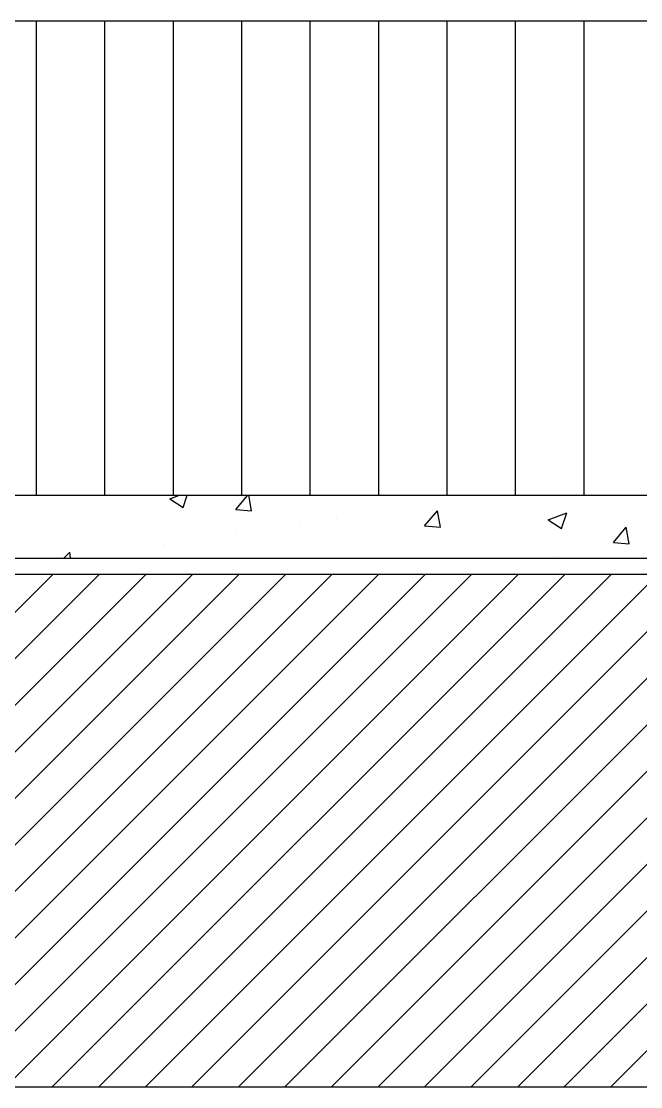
# Model space of a CAD drawing. Extents: x -43 to 70, y -5 to 23.
# Drawn here: x 27.44 to 28.616, y 10.528 to 12.552 of the extents above; entities that cross this region are included whole.
import ezdxf

# ---------------------------------------------------------------- set-up
doc = ezdxf.new("R2010")
doc.units = 0
doc.header["$LTSCALE"] = 20
doc.layers.get('0').update_dxf_attribs({"color": 5, "linetype": 'CONTINUOUS'})
for name, color, linetype in [('BASE', 1, 'CONTINUOUS'), ('CONTRAPIS', 1, 'CONTINUOUS'), ('COTAS', 244, 'CONTINUOUS'), ('PAREDE', 7, 'CONTINUOUS'), ('TEXTO', 1, 'CONTINUOUS')]:
    doc.layers.add(name, color=color, linetype=linetype)

# ---------------------------------------------------------------- blocks, each defined once
blk = doc.blocks.new('*X72')
at = {"color": 0, "linetype": 'CONTINUOUS'}
for p, q in [((26.5264, 10.5281), (27.5002, 11.5019)), ((26.6148, 10.5281), (27.5886, 11.5019)), ((26.7032, 10.5281), (27.677, 11.5019)), ((26.7916, 10.5281), (27.7654, 11.5019)), ((26.88, 10.5281), (27.8537, 11.5019)), ((26.9684, 10.5281), (27.9421, 11.5019)), ((27.0567, 10.5281), (28.0305, 11.5019)), ((27.1451, 10.5281), (28.1189, 11.5019)), ((27.2335, 10.5281), (28.2073, 11.5019)), ((27.3219, 10.5281), (28.2957, 11.5019)), ((27.4103, 10.5281), (28.3841, 11.5019)), ((27.4987, 10.5281), (28.4725, 11.5019)), ((27.5871, 10.5281), (28.5609, 11.5019)), ((27.6755, 10.5281), (28.6492, 11.5019)), ((27.7639, 10.5281), (28.7376, 11.5019)), ((27.8522, 10.5281), (28.826, 11.5019)), ((27.9406, 10.5281), (28.9144, 11.5019)), ((28.029, 10.5281), (29.0028, 11.5019)), ((28.1174, 10.5281), (29.0912, 11.5019)), ((28.2058, 10.5281), (29.1796, 11.5019)), ((28.2942, 10.5281), (29.268, 11.5019)), ((28.3826, 10.5281), (29.3563, 11.5019)), ((28.471, 10.5281), (29.4447, 11.5019)), ((28.5594, 10.5281), (29.5331, 11.5019))]:
    blk.add_line(p, q, dxfattribs=at)
blk = doc.blocks.new('*X165')
at = {"color": 0, "linetype": 'CONTINUOUS'}
for p, q in [((27.7222, 11.645), (27.7402, 11.6519)), ((27.7222, 11.645), (27.7471, 11.6282)), ((27.7471, 11.6282), (27.755, 11.6519)), ((27.8473, 11.6247), (27.8701, 11.6519)), ((27.8772, 11.622), (27.8717, 11.6519)), ((28.3536, 11.6479), (28.3536, 11.6479)), ((27.8473, 11.6247), (27.8772, 11.6221)), ((28.2059, 11.5933), (28.23, 11.622)), ((28.2211, 11.6243), (28.2211, 11.6243)), ((28.2358, 11.5907), (28.23, 11.622)), ((28.4408, 11.6049), (28.4758, 11.6184)), ((28.4656, 11.5881), (28.4758, 11.6184)), ((27.6759, 11.6098), (27.6759, 11.6098)), ((28.0378, 11.6064), (28.0378, 11.6064)), ((28.4408, 11.6049), (28.4656, 11.5882)), ((27.8484, 11.5814), (27.8484, 11.5814)), ((27.9685, 11.5923), (27.9685, 11.5923)), ((28.2059, 11.5933), (28.2358, 11.5907)), ((28.5645, 11.5619), (28.5886, 11.5907)), ((28.5944, 11.5593), (28.5887, 11.5906)), ((27.7118, 11.5571), (27.7118, 11.5571)), ((27.7232, 11.5649), (27.7232, 11.5649)), ((28.5645, 11.5619), (28.5944, 11.5593)), ((27.5206, 11.5319), (27.532, 11.5437)), ((27.5333, 11.5319), (27.532, 11.5437)), ((28.45, 11.5349), (28.45, 11.5349))]:
    blk.add_line(p, q, dxfattribs=at)
blk = doc.blocks.new('*X167')
at = {"color": 0, "linetype": 'CONTINUOUS'}
for p, q in [((27.7222, 11.645), (27.7402, 11.6519)), ((27.7222, 11.645), (27.7471, 11.6282)), ((27.7471, 11.6282), (27.755, 11.6519)), ((27.8473, 11.6247), (27.8701, 11.6519)), ((27.8772, 11.622), (27.8717, 11.6519)), ((28.3536, 11.6479), (28.3536, 11.6479)), ((27.8473, 11.6247), (27.8772, 11.6221)), ((28.2059, 11.5933), (28.23, 11.622)), ((28.2211, 11.6243), (28.2211, 11.6243)), ((28.2358, 11.5907), (28.23, 11.622)), ((28.4408, 11.6049), (28.4758, 11.6184)), ((28.4656, 11.5881), (28.4758, 11.6184)), ((27.6759, 11.6098), (27.6759, 11.6098)), ((28.0378, 11.6064), (28.0378, 11.6064)), ((28.4408, 11.6049), (28.4656, 11.5882)), ((27.8484, 11.5814), (27.8484, 11.5814)), ((27.9685, 11.5923), (27.9685, 11.5923)), ((28.2059, 11.5933), (28.2358, 11.5907)), ((28.5645, 11.5619), (28.5886, 11.5907)), ((28.5944, 11.5593), (28.5887, 11.5906)), ((27.7118, 11.5571), (27.7118, 11.5571)), ((27.7232, 11.5649), (27.7232, 11.5649)), ((28.5645, 11.5619), (28.5944, 11.5593)), ((27.5206, 11.5319), (27.532, 11.5437)), ((27.5333, 11.5319), (27.532, 11.5437)), ((28.45, 11.5349), (28.45, 11.5349))]:
    blk.add_line(p, q, dxfattribs=at)
blk = doc.blocks.new('*X169')
at = {"color": 0, "linetype": 'CONTINUOUS'}
for p, q in [((27.7222, 11.645), (27.7402, 11.6519)), ((27.7222, 11.645), (27.7471, 11.6282)), ((27.7471, 11.6282), (27.755, 11.6519)), ((27.8473, 11.6247), (27.8701, 11.6519)), ((27.8772, 11.622), (27.8717, 11.6519)), ((28.3536, 11.6479), (28.3536, 11.6479)), ((27.8473, 11.6247), (27.8772, 11.6221)), ((28.2059, 11.5933), (28.23, 11.622)), ((28.2211, 11.6243), (28.2211, 11.6243)), ((28.2358, 11.5907), (28.23, 11.622)), ((28.4408, 11.6049), (28.4758, 11.6184)), ((28.4656, 11.5881), (28.4758, 11.6184)), ((27.6759, 11.6098), (27.6759, 11.6098)), ((28.0378, 11.6064), (28.0378, 11.6064)), ((28.4408, 11.6049), (28.4656, 11.5882)), ((27.8484, 11.5814), (27.8484, 11.5814)), ((27.9685, 11.5923), (27.9685, 11.5923)), ((28.2059, 11.5933), (28.2358, 11.5907)), ((28.5645, 11.5619), (28.5886, 11.5907)), ((28.5944, 11.5593), (28.5887, 11.5906)), ((27.7118, 11.5571), (27.7118, 11.5571)), ((27.7232, 11.5649), (27.7232, 11.5649)), ((28.5645, 11.5619), (28.5944, 11.5593)), ((27.5206, 11.5319), (27.532, 11.5437)), ((27.5333, 11.5319), (27.532, 11.5437)), ((28.45, 11.5349), (28.45, 11.5349))]:
    blk.add_line(p, q, dxfattribs=at)
blk = doc.blocks.new('*X171')
at = {"color": 0, "linetype": 'CONTINUOUS'}
for p, q in [((27.7222, 11.645), (27.7402, 11.6519)), ((27.7222, 11.645), (27.7471, 11.6282)), ((27.7471, 11.6282), (27.755, 11.6519)), ((27.8473, 11.6247), (27.8701, 11.6519)), ((27.8772, 11.622), (27.8717, 11.6519)), ((28.3536, 11.6479), (28.3536, 11.6479)), ((27.8473, 11.6247), (27.8772, 11.6221)), ((28.2059, 11.5933), (28.23, 11.622)), ((28.2211, 11.6243), (28.2211, 11.6243)), ((28.2358, 11.5907), (28.23, 11.622)), ((28.4408, 11.6049), (28.4758, 11.6184)), ((28.4656, 11.5881), (28.4758, 11.6184)), ((27.6759, 11.6098), (27.6759, 11.6098)), ((28.0378, 11.6064), (28.0378, 11.6064)), ((28.4408, 11.6049), (28.4656, 11.5882)), ((27.8484, 11.5814), (27.8484, 11.5814)), ((27.9685, 11.5923), (27.9685, 11.5923)), ((28.2059, 11.5933), (28.2358, 11.5907)), ((28.5645, 11.5619), (28.5886, 11.5907)), ((28.5944, 11.5593), (28.5887, 11.5906)), ((27.7118, 11.5571), (27.7118, 11.5571)), ((27.7232, 11.5649), (27.7232, 11.5649)), ((28.5645, 11.5619), (28.5944, 11.5593)), ((27.5206, 11.5319), (27.532, 11.5437)), ((27.5333, 11.5319), (27.532, 11.5437)), ((28.45, 11.5349), (28.45, 11.5349))]:
    blk.add_line(p, q, dxfattribs=at)
blk = doc.blocks.new('*X173')
at = {"color": 0, "linetype": 'CONTINUOUS'}
for p, q in [((27.7222, 11.645), (27.7402, 11.6519)), ((27.7222, 11.645), (27.7471, 11.6282)), ((27.7471, 11.6282), (27.755, 11.6519)), ((27.8473, 11.6247), (27.8701, 11.6519)), ((27.8772, 11.622), (27.8717, 11.6519)), ((28.3536, 11.6479), (28.3536, 11.6479)), ((27.8473, 11.6247), (27.8772, 11.6221)), ((28.2059, 11.5933), (28.23, 11.622)), ((28.2211, 11.6243), (28.2211, 11.6243)), ((28.2358, 11.5907), (28.23, 11.622)), ((28.4408, 11.6049), (28.4758, 11.6184)), ((28.4656, 11.5881), (28.4758, 11.6184)), ((27.6759, 11.6098), (27.6759, 11.6098)), ((28.0378, 11.6064), (28.0378, 11.6064)), ((28.4408, 11.6049), (28.4656, 11.5882)), ((27.8484, 11.5814), (27.8484, 11.5814)), ((27.9685, 11.5923), (27.9685, 11.5923)), ((28.2059, 11.5933), (28.2358, 11.5907)), ((28.5645, 11.5619), (28.5886, 11.5907)), ((28.5944, 11.5593), (28.5887, 11.5906)), ((27.7118, 11.5571), (27.7118, 11.5571)), ((27.7232, 11.5649), (27.7232, 11.5649)), ((28.5645, 11.5619), (28.5944, 11.5593)), ((27.5206, 11.5319), (27.532, 11.5437)), ((27.5333, 11.5319), (27.532, 11.5437)), ((28.45, 11.5349), (28.45, 11.5349))]:
    blk.add_line(p, q, dxfattribs=at)
blk = doc.blocks.new('*X175')
at = {"color": 0, "linetype": 'CONTINUOUS'}
for p, q in [((27.7222, 11.645), (27.7402, 11.6519)), ((27.7222, 11.645), (27.7471, 11.6282)), ((27.7471, 11.6282), (27.755, 11.6519)), ((27.8473, 11.6247), (27.8701, 11.6519)), ((27.8772, 11.622), (27.8717, 11.6519)), ((28.3536, 11.6479), (28.3536, 11.6479)), ((27.8473, 11.6247), (27.8772, 11.6221)), ((28.2059, 11.5933), (28.23, 11.622)), ((28.2211, 11.6243), (28.2211, 11.6243)), ((28.2358, 11.5907), (28.23, 11.622)), ((28.4408, 11.6049), (28.4758, 11.6184)), ((28.4656, 11.5881), (28.4758, 11.6184)), ((27.6759, 11.6098), (27.6759, 11.6098)), ((28.0378, 11.6064), (28.0378, 11.6064)), ((28.4408, 11.6049), (28.4656, 11.5882)), ((27.8484, 11.5814), (27.8484, 11.5814)), ((27.9685, 11.5923), (27.9685, 11.5923)), ((28.2059, 11.5933), (28.2358, 11.5907)), ((28.5645, 11.5619), (28.5886, 11.5907)), ((28.5944, 11.5593), (28.5887, 11.5906)), ((27.7118, 11.5571), (27.7118, 11.5571)), ((27.7232, 11.5649), (27.7232, 11.5649)), ((28.5645, 11.5619), (28.5944, 11.5593)), ((27.5206, 11.5319), (27.532, 11.5437)), ((27.5333, 11.5319), (27.532, 11.5437)), ((28.45, 11.5349), (28.45, 11.5349))]:
    blk.add_line(p, q, dxfattribs=at)
blk = doc.blocks.new('*X177')
at = {"color": 0, "linetype": 'CONTINUOUS'}
for p, q in [((27.7222, 11.645), (27.7402, 11.6519)), ((27.7222, 11.645), (27.7471, 11.6282)), ((27.7471, 11.6282), (27.755, 11.6519)), ((27.8473, 11.6247), (27.8701, 11.6519)), ((27.8772, 11.622), (27.8717, 11.6519)), ((28.3536, 11.6479), (28.3536, 11.6479)), ((27.8473, 11.6247), (27.8772, 11.6221)), ((28.2059, 11.5933), (28.23, 11.622)), ((28.2211, 11.6243), (28.2211, 11.6243)), ((28.2358, 11.5907), (28.23, 11.622)), ((28.4408, 11.6049), (28.4758, 11.6184)), ((28.4656, 11.5881), (28.4758, 11.6184)), ((27.6759, 11.6098), (27.6759, 11.6098)), ((28.0378, 11.6064), (28.0378, 11.6064)), ((28.4408, 11.6049), (28.4656, 11.5882)), ((27.8484, 11.5814), (27.8484, 11.5814)), ((27.9685, 11.5923), (27.9685, 11.5923)), ((28.2059, 11.5933), (28.2358, 11.5907)), ((28.5645, 11.5619), (28.5886, 11.5907)), ((28.5944, 11.5593), (28.5887, 11.5906)), ((27.7118, 11.5571), (27.7118, 11.5571)), ((27.7232, 11.5649), (27.7232, 11.5649)), ((28.5645, 11.5619), (28.5944, 11.5593)), ((27.5206, 11.5319), (27.532, 11.5437)), ((27.5333, 11.5319), (27.532, 11.5437)), ((28.45, 11.5349), (28.45, 11.5349))]:
    blk.add_line(p, q, dxfattribs=at)
blk = doc.blocks.new('*X179')
at = {"color": 0, "linetype": 'CONTINUOUS'}
for p, q in [((27.7222, 11.645), (27.7402, 11.6519)), ((27.7222, 11.645), (27.7471, 11.6282)), ((27.7471, 11.6282), (27.755, 11.6519)), ((27.8473, 11.6247), (27.8701, 11.6519)), ((27.8772, 11.622), (27.8717, 11.6519)), ((28.3536, 11.6479), (28.3536, 11.6479)), ((27.8473, 11.6247), (27.8772, 11.6221)), ((28.2059, 11.5933), (28.23, 11.622)), ((28.2211, 11.6243), (28.2211, 11.6243)), ((28.2358, 11.5907), (28.23, 11.622)), ((28.4408, 11.6049), (28.4758, 11.6184)), ((28.4656, 11.5881), (28.4758, 11.6184)), ((27.6759, 11.6098), (27.6759, 11.6098)), ((28.0378, 11.6064), (28.0378, 11.6064)), ((28.4408, 11.6049), (28.4656, 11.5882)), ((27.8484, 11.5814), (27.8484, 11.5814)), ((27.9685, 11.5923), (27.9685, 11.5923)), ((28.2059, 11.5933), (28.2358, 11.5907)), ((28.5645, 11.5619), (28.5886, 11.5907)), ((28.5944, 11.5593), (28.5887, 11.5906)), ((27.7118, 11.5571), (27.7118, 11.5571)), ((27.7232, 11.5649), (27.7232, 11.5649)), ((28.5645, 11.5619), (28.5944, 11.5593)), ((27.5206, 11.5319), (27.532, 11.5437)), ((27.5333, 11.5319), (27.532, 11.5437)), ((28.45, 11.5349), (28.45, 11.5349))]:
    blk.add_line(p, q, dxfattribs=at)
blk = doc.blocks.new('*X181')
at = {"color": 0, "linetype": 'CONTINUOUS'}
for p, q in [((27.7222, 11.645), (27.7402, 11.6519)), ((27.7222, 11.645), (27.7471, 11.6282)), ((27.7471, 11.6282), (27.755, 11.6519)), ((27.8473, 11.6247), (27.8701, 11.6519)), ((27.8772, 11.622), (27.8717, 11.6519)), ((28.3536, 11.6479), (28.3536, 11.6479)), ((27.8473, 11.6247), (27.8772, 11.6221)), ((28.2059, 11.5933), (28.23, 11.622)), ((28.2211, 11.6243), (28.2211, 11.6243)), ((28.2358, 11.5907), (28.23, 11.622)), ((28.4408, 11.6049), (28.4758, 11.6184)), ((28.4656, 11.5881), (28.4758, 11.6184)), ((27.6759, 11.6098), (27.6759, 11.6098)), ((28.0378, 11.6064), (28.0378, 11.6064)), ((28.4408, 11.6049), (28.4656, 11.5882)), ((27.8484, 11.5814), (27.8484, 11.5814)), ((27.9685, 11.5923), (27.9685, 11.5923)), ((28.2059, 11.5933), (28.2358, 11.5907)), ((28.5645, 11.5619), (28.5886, 11.5907)), ((28.5944, 11.5593), (28.5887, 11.5906)), ((27.7118, 11.5571), (27.7118, 11.5571)), ((27.7232, 11.5649), (27.7232, 11.5649)), ((28.5645, 11.5619), (28.5944, 11.5593)), ((27.5206, 11.5319), (27.532, 11.5437)), ((27.5333, 11.5319), (27.532, 11.5437)), ((28.45, 11.5349), (28.45, 11.5349))]:
    blk.add_line(p, q, dxfattribs=at)
blk = doc.blocks.new('*X183')
at = {"color": 0, "linetype": 'CONTINUOUS'}
for p, q in [((27.7222, 11.645), (27.7402, 11.6519)), ((27.7222, 11.645), (27.7471, 11.6282)), ((27.7471, 11.6282), (27.755, 11.6519)), ((27.8473, 11.6247), (27.8701, 11.6519)), ((27.8772, 11.622), (27.8717, 11.6519)), ((28.3536, 11.6479), (28.3536, 11.6479)), ((27.8473, 11.6247), (27.8772, 11.6221)), ((28.2059, 11.5933), (28.23, 11.622)), ((28.2211, 11.6243), (28.2211, 11.6243)), ((28.2358, 11.5907), (28.23, 11.622)), ((28.4408, 11.6049), (28.4758, 11.6184)), ((28.4656, 11.5881), (28.4758, 11.6184)), ((27.6759, 11.6098), (27.6759, 11.6098)), ((28.0378, 11.6064), (28.0378, 11.6064)), ((28.4408, 11.6049), (28.4656, 11.5882)), ((27.8484, 11.5814), (27.8484, 11.5814)), ((27.9685, 11.5923), (27.9685, 11.5923)), ((28.2059, 11.5933), (28.2358, 11.5907)), ((28.5645, 11.5619), (28.5886, 11.5907)), ((28.5944, 11.5593), (28.5887, 11.5906)), ((27.7118, 11.5571), (27.7118, 11.5571)), ((27.7232, 11.5649), (27.7232, 11.5649)), ((28.5645, 11.5619), (28.5944, 11.5593)), ((27.5206, 11.5319), (27.532, 11.5437)), ((27.5333, 11.5319), (27.532, 11.5437)), ((28.45, 11.5349), (28.45, 11.5349))]:
    blk.add_line(p, q, dxfattribs=at)
blk = doc.blocks.new('*X185')
at = {"color": 0, "linetype": 'CONTINUOUS'}
for p, q in [((27.7222, 11.645), (27.7402, 11.6519)), ((27.7222, 11.645), (27.7471, 11.6282)), ((27.7471, 11.6282), (27.755, 11.6519)), ((27.8473, 11.6247), (27.8701, 11.6519)), ((27.8772, 11.622), (27.8717, 11.6519)), ((28.3536, 11.6479), (28.3536, 11.6479)), ((27.8473, 11.6247), (27.8772, 11.6221)), ((28.2059, 11.5933), (28.23, 11.622)), ((28.2211, 11.6243), (28.2211, 11.6243)), ((28.2358, 11.5907), (28.23, 11.622)), ((28.4408, 11.6049), (28.4758, 11.6184)), ((28.4656, 11.5881), (28.4758, 11.6184)), ((27.6759, 11.6098), (27.6759, 11.6098)), ((28.0378, 11.6064), (28.0378, 11.6064)), ((28.4408, 11.6049), (28.4656, 11.5882)), ((27.8484, 11.5814), (27.8484, 11.5814)), ((27.9685, 11.5923), (27.9685, 11.5923)), ((28.2059, 11.5933), (28.2358, 11.5907)), ((28.5645, 11.5619), (28.5886, 11.5907)), ((28.5944, 11.5593), (28.5887, 11.5906)), ((27.7118, 11.5571), (27.7118, 11.5571)), ((27.7232, 11.5649), (27.7232, 11.5649)), ((28.5645, 11.5619), (28.5944, 11.5593)), ((27.5206, 11.5319), (27.532, 11.5437)), ((27.5333, 11.5319), (27.532, 11.5437)), ((28.45, 11.5349), (28.45, 11.5349))]:
    blk.add_line(p, q, dxfattribs=at)
blk = doc.blocks.new('*X187')
at = {"color": 0, "linetype": 'CONTINUOUS'}
for p, q in [((27.7222, 11.645), (27.7402, 11.6519)), ((27.7222, 11.645), (27.7471, 11.6282)), ((27.7471, 11.6282), (27.755, 11.6519)), ((27.8473, 11.6247), (27.8701, 11.6519)), ((27.8772, 11.622), (27.8717, 11.6519)), ((28.3536, 11.6479), (28.3536, 11.6479)), ((27.8473, 11.6247), (27.8772, 11.6221)), ((28.2059, 11.5933), (28.23, 11.622)), ((28.2211, 11.6243), (28.2211, 11.6243)), ((28.2358, 11.5907), (28.23, 11.622)), ((28.4408, 11.6049), (28.4758, 11.6184)), ((28.4656, 11.5881), (28.4758, 11.6184)), ((27.6759, 11.6098), (27.6759, 11.6098)), ((28.0378, 11.6064), (28.0378, 11.6064)), ((28.4408, 11.6049), (28.4656, 11.5882)), ((27.8484, 11.5814), (27.8484, 11.5814)), ((27.9685, 11.5923), (27.9685, 11.5923)), ((28.2059, 11.5933), (28.2358, 11.5907)), ((28.5645, 11.5619), (28.5886, 11.5907)), ((28.5944, 11.5593), (28.5887, 11.5906)), ((27.7118, 11.5571), (27.7118, 11.5571)), ((27.7232, 11.5649), (27.7232, 11.5649)), ((28.5645, 11.5619), (28.5944, 11.5593)), ((27.5206, 11.5319), (27.532, 11.5437)), ((27.5333, 11.5319), (27.532, 11.5437)), ((28.45, 11.5349), (28.45, 11.5349))]:
    blk.add_line(p, q, dxfattribs=at)
blk = doc.blocks.new('*X189')
at = {"color": 0, "linetype": 'CONTINUOUS'}
for p, q in [((27.7222, 11.645), (27.7402, 11.6519)), ((27.7222, 11.645), (27.7471, 11.6282)), ((27.7471, 11.6282), (27.755, 11.6519)), ((27.8473, 11.6247), (27.8701, 11.6519)), ((27.8772, 11.622), (27.8717, 11.6519)), ((28.3536, 11.6479), (28.3536, 11.6479)), ((27.8473, 11.6247), (27.8772, 11.6221)), ((28.2059, 11.5933), (28.23, 11.622)), ((28.2211, 11.6243), (28.2211, 11.6243)), ((28.2358, 11.5907), (28.23, 11.622)), ((28.4408, 11.6049), (28.4758, 11.6184)), ((28.4656, 11.5881), (28.4758, 11.6184)), ((27.6759, 11.6098), (27.6759, 11.6098)), ((28.0378, 11.6064), (28.0378, 11.6064)), ((28.4408, 11.6049), (28.4656, 11.5882)), ((27.8484, 11.5814), (27.8484, 11.5814)), ((27.9685, 11.5923), (27.9685, 11.5923)), ((28.2059, 11.5933), (28.2358, 11.5907)), ((28.5645, 11.5619), (28.5886, 11.5907)), ((28.5944, 11.5593), (28.5887, 11.5906)), ((27.7118, 11.5571), (27.7118, 11.5571)), ((27.7232, 11.5649), (27.7232, 11.5649)), ((28.5645, 11.5619), (28.5944, 11.5593)), ((27.5206, 11.5319), (27.532, 11.5437)), ((27.5333, 11.5319), (27.532, 11.5437)), ((28.45, 11.5349), (28.45, 11.5349))]:
    blk.add_line(p, q, dxfattribs=at)
blk = doc.blocks.new('*X191')
at = {"color": 0, "linetype": 'CONTINUOUS'}
for p, q in [((27.7222, 11.645), (27.7402, 11.6519)), ((27.7222, 11.645), (27.7471, 11.6282)), ((27.7471, 11.6282), (27.755, 11.6519)), ((27.8473, 11.6247), (27.8701, 11.6519)), ((27.8772, 11.622), (27.8717, 11.6519)), ((28.3536, 11.6479), (28.3536, 11.6479)), ((27.8473, 11.6247), (27.8772, 11.6221)), ((28.2059, 11.5933), (28.23, 11.622)), ((28.2211, 11.6243), (28.2211, 11.6243)), ((28.2358, 11.5907), (28.23, 11.622)), ((28.4408, 11.6049), (28.4758, 11.6184)), ((28.4656, 11.5881), (28.4758, 11.6184)), ((27.6759, 11.6098), (27.6759, 11.6098)), ((28.0378, 11.6064), (28.0378, 11.6064)), ((28.4408, 11.6049), (28.4656, 11.5882)), ((27.8484, 11.5814), (27.8484, 11.5814)), ((27.9685, 11.5923), (27.9685, 11.5923)), ((28.2059, 11.5933), (28.2358, 11.5907)), ((28.5645, 11.5619), (28.5886, 11.5907)), ((28.5944, 11.5593), (28.5887, 11.5906)), ((27.7118, 11.5571), (27.7118, 11.5571)), ((27.7232, 11.5649), (27.7232, 11.5649)), ((28.5645, 11.5619), (28.5944, 11.5593)), ((27.5206, 11.5319), (27.532, 11.5437)), ((27.5333, 11.5319), (27.532, 11.5437)), ((28.45, 11.5349), (28.45, 11.5349))]:
    blk.add_line(p, q, dxfattribs=at)
blk = doc.blocks.new('*X193')
at = {"color": 0, "linetype": 'CONTINUOUS'}
for p, q in [((27.7222, 11.645), (27.7402, 11.6519)), ((27.7222, 11.645), (27.7471, 11.6282)), ((27.7471, 11.6282), (27.755, 11.6519)), ((27.8473, 11.6247), (27.8701, 11.6519)), ((27.8772, 11.622), (27.8717, 11.6519)), ((28.3536, 11.6479), (28.3536, 11.6479)), ((27.8473, 11.6247), (27.8772, 11.6221)), ((28.2059, 11.5933), (28.23, 11.622)), ((28.2211, 11.6243), (28.2211, 11.6243)), ((28.2358, 11.5907), (28.23, 11.622)), ((28.4408, 11.6049), (28.4758, 11.6184)), ((28.4656, 11.5881), (28.4758, 11.6184)), ((27.6759, 11.6098), (27.6759, 11.6098)), ((28.0378, 11.6064), (28.0378, 11.6064)), ((28.4408, 11.6049), (28.4656, 11.5882)), ((27.8484, 11.5814), (27.8484, 11.5814)), ((27.9685, 11.5923), (27.9685, 11.5923)), ((28.2059, 11.5933), (28.2358, 11.5907)), ((28.5645, 11.5619), (28.5886, 11.5907)), ((28.5944, 11.5593), (28.5887, 11.5906)), ((27.7118, 11.5571), (27.7118, 11.5571)), ((27.7232, 11.5649), (27.7232, 11.5649)), ((28.5645, 11.5619), (28.5944, 11.5593)), ((27.5206, 11.5319), (27.532, 11.5437)), ((27.5333, 11.5319), (27.532, 11.5437)), ((28.45, 11.5349), (28.45, 11.5349))]:
    blk.add_line(p, q, dxfattribs=at)
blk = doc.blocks.new('*X195')
at = {"color": 0, "linetype": 'CONTINUOUS'}
for p, q in [((27.7222, 11.645), (27.7402, 11.6519)), ((27.7222, 11.645), (27.7471, 11.6282)), ((27.7471, 11.6282), (27.755, 11.6519)), ((27.8473, 11.6247), (27.8701, 11.6519)), ((27.8772, 11.622), (27.8717, 11.6519)), ((28.3536, 11.6479), (28.3536, 11.6479)), ((27.8473, 11.6247), (27.8772, 11.6221)), ((28.2059, 11.5933), (28.23, 11.622)), ((28.2211, 11.6243), (28.2211, 11.6243)), ((28.2358, 11.5907), (28.23, 11.622)), ((28.4408, 11.6049), (28.4758, 11.6184)), ((28.4656, 11.5881), (28.4758, 11.6184)), ((27.6759, 11.6098), (27.6759, 11.6098)), ((28.0378, 11.6064), (28.0378, 11.6064)), ((28.4408, 11.6049), (28.4656, 11.5882)), ((27.8484, 11.5814), (27.8484, 11.5814)), ((27.9685, 11.5923), (27.9685, 11.5923)), ((28.2059, 11.5933), (28.2358, 11.5907)), ((28.5645, 11.5619), (28.5886, 11.5907)), ((28.5944, 11.5593), (28.5887, 11.5906)), ((27.7118, 11.5571), (27.7118, 11.5571)), ((27.7232, 11.5649), (27.7232, 11.5649)), ((28.5645, 11.5619), (28.5944, 11.5593)), ((27.5206, 11.5319), (27.532, 11.5437)), ((27.5333, 11.5319), (27.532, 11.5437)), ((28.45, 11.5349), (28.45, 11.5349))]:
    blk.add_line(p, q, dxfattribs=at)
blk = doc.blocks.new('*X197')
at = {"color": 0, "linetype": 'CONTINUOUS'}
for p, q in [((27.7222, 11.645), (27.7402, 11.6519)), ((27.7222, 11.645), (27.7471, 11.6282)), ((27.7471, 11.6282), (27.755, 11.6519)), ((27.8473, 11.6247), (27.8701, 11.6519)), ((27.8772, 11.622), (27.8717, 11.6519)), ((28.3536, 11.6479), (28.3536, 11.6479)), ((27.8473, 11.6247), (27.8772, 11.6221)), ((28.2059, 11.5933), (28.23, 11.622)), ((28.2211, 11.6243), (28.2211, 11.6243)), ((28.2358, 11.5907), (28.23, 11.622)), ((28.4408, 11.6049), (28.4758, 11.6184)), ((28.4656, 11.5881), (28.4758, 11.6184)), ((27.6759, 11.6098), (27.6759, 11.6098)), ((28.0378, 11.6064), (28.0378, 11.6064)), ((28.4408, 11.6049), (28.4656, 11.5882)), ((27.8484, 11.5814), (27.8484, 11.5814)), ((27.9685, 11.5923), (27.9685, 11.5923)), ((28.2059, 11.5933), (28.2358, 11.5907)), ((28.5645, 11.5619), (28.5886, 11.5907)), ((28.5944, 11.5593), (28.5887, 11.5906)), ((27.7118, 11.5571), (27.7118, 11.5571)), ((27.7232, 11.5649), (27.7232, 11.5649)), ((28.5645, 11.5619), (28.5944, 11.5593)), ((27.5206, 11.5319), (27.532, 11.5437)), ((27.5333, 11.5319), (27.532, 11.5437)), ((28.45, 11.5349), (28.45, 11.5349))]:
    blk.add_line(p, q, dxfattribs=at)
blk = doc.blocks.new('*X199')
at = {"color": 0, "linetype": 'CONTINUOUS'}
for p, q in [((27.7222, 11.645), (27.7402, 11.6519)), ((27.7222, 11.645), (27.7471, 11.6282)), ((27.7471, 11.6282), (27.755, 11.6519)), ((27.8473, 11.6247), (27.8701, 11.6519)), ((27.8772, 11.622), (27.8717, 11.6519)), ((28.3536, 11.6479), (28.3536, 11.6479)), ((27.8473, 11.6247), (27.8772, 11.6221)), ((28.2059, 11.5933), (28.23, 11.622)), ((28.2211, 11.6243), (28.2211, 11.6243)), ((28.2358, 11.5907), (28.23, 11.622)), ((28.4408, 11.6049), (28.4758, 11.6184)), ((28.4656, 11.5881), (28.4758, 11.6184)), ((27.6759, 11.6098), (27.6759, 11.6098)), ((28.0378, 11.6064), (28.0378, 11.6064)), ((28.4408, 11.6049), (28.4656, 11.5882)), ((27.8484, 11.5814), (27.8484, 11.5814)), ((27.9685, 11.5923), (27.9685, 11.5923)), ((28.2059, 11.5933), (28.2358, 11.5907)), ((28.5645, 11.5619), (28.5886, 11.5907)), ((28.5944, 11.5593), (28.5887, 11.5906)), ((27.7118, 11.5571), (27.7118, 11.5571)), ((27.7232, 11.5649), (27.7232, 11.5649)), ((28.5645, 11.5619), (28.5944, 11.5593)), ((27.5206, 11.5319), (27.532, 11.5437)), ((27.5333, 11.5319), (27.532, 11.5437)), ((28.45, 11.5349), (28.45, 11.5349))]:
    blk.add_line(p, q, dxfattribs=at)
blk = doc.blocks.new('*X201')
at = {"color": 0, "linetype": 'CONTINUOUS'}
for p, q in [((27.7222, 11.645), (27.7402, 11.6519)), ((27.7222, 11.645), (27.7471, 11.6282)), ((27.7471, 11.6282), (27.755, 11.6519)), ((27.8473, 11.6247), (27.8701, 11.6519)), ((27.8772, 11.622), (27.8717, 11.6519)), ((28.3536, 11.6479), (28.3536, 11.6479)), ((27.8473, 11.6247), (27.8772, 11.6221)), ((28.2059, 11.5933), (28.23, 11.622)), ((28.2211, 11.6243), (28.2211, 11.6243)), ((28.2358, 11.5907), (28.23, 11.622)), ((28.4408, 11.6049), (28.4758, 11.6184)), ((28.4656, 11.5881), (28.4758, 11.6184)), ((27.6759, 11.6098), (27.6759, 11.6098)), ((28.0378, 11.6064), (28.0378, 11.6064)), ((28.4408, 11.6049), (28.4656, 11.5882)), ((27.8484, 11.5814), (27.8484, 11.5814)), ((27.9685, 11.5923), (27.9685, 11.5923)), ((28.2059, 11.5933), (28.2358, 11.5907)), ((28.5645, 11.5619), (28.5886, 11.5907)), ((28.5944, 11.5593), (28.5887, 11.5906)), ((27.7118, 11.5571), (27.7118, 11.5571)), ((27.7232, 11.5649), (27.7232, 11.5649)), ((28.5645, 11.5619), (28.5944, 11.5593)), ((27.5206, 11.5319), (27.532, 11.5437)), ((27.5333, 11.5319), (27.532, 11.5437)), ((28.45, 11.5349), (28.45, 11.5349))]:
    blk.add_line(p, q, dxfattribs=at)
blk = doc.blocks.new('*X203')
at = {"color": 0, "linetype": 'CONTINUOUS'}
for p, q in [((27.7222, 11.645), (27.7402, 11.6519)), ((27.7222, 11.645), (27.7471, 11.6282)), ((27.7471, 11.6282), (27.755, 11.6519)), ((27.8473, 11.6247), (27.8701, 11.6519)), ((27.8772, 11.622), (27.8717, 11.6519)), ((28.3536, 11.6479), (28.3536, 11.6479)), ((27.8473, 11.6247), (27.8772, 11.6221)), ((28.2059, 11.5933), (28.23, 11.622)), ((28.2211, 11.6243), (28.2211, 11.6243)), ((28.2358, 11.5907), (28.23, 11.622)), ((28.4408, 11.6049), (28.4758, 11.6184)), ((28.4656, 11.5881), (28.4758, 11.6184)), ((27.6759, 11.6098), (27.6759, 11.6098)), ((28.0378, 11.6064), (28.0378, 11.6064)), ((28.4408, 11.6049), (28.4656, 11.5882)), ((27.8484, 11.5814), (27.8484, 11.5814)), ((27.9685, 11.5923), (27.9685, 11.5923)), ((28.2059, 11.5933), (28.2358, 11.5907)), ((28.5645, 11.5619), (28.5886, 11.5907)), ((28.5944, 11.5593), (28.5887, 11.5906)), ((27.7118, 11.5571), (27.7118, 11.5571)), ((27.7232, 11.5649), (27.7232, 11.5649)), ((28.5645, 11.5619), (28.5944, 11.5593)), ((27.5206, 11.5319), (27.532, 11.5437)), ((27.5333, 11.5319), (27.532, 11.5437)), ((28.45, 11.5349), (28.45, 11.5349))]:
    blk.add_line(p, q, dxfattribs=at)
blk = doc.blocks.new('*X205')
at = {"color": 0, "linetype": 'CONTINUOUS'}
for p, q in [((27.7222, 11.645), (27.7402, 11.6519)), ((27.7222, 11.645), (27.7471, 11.6282)), ((27.7471, 11.6282), (27.755, 11.6519)), ((27.8473, 11.6247), (27.8701, 11.6519)), ((27.8772, 11.622), (27.8717, 11.6519)), ((28.3536, 11.6479), (28.3536, 11.6479)), ((27.8473, 11.6247), (27.8772, 11.6221)), ((28.2059, 11.5933), (28.23, 11.622)), ((28.2211, 11.6243), (28.2211, 11.6243)), ((28.2358, 11.5907), (28.23, 11.622)), ((28.4408, 11.6049), (28.4758, 11.6184)), ((28.4656, 11.5881), (28.4758, 11.6184)), ((27.6759, 11.6098), (27.6759, 11.6098)), ((28.0378, 11.6064), (28.0378, 11.6064)), ((28.4408, 11.6049), (28.4656, 11.5882)), ((27.8484, 11.5814), (27.8484, 11.5814)), ((27.9685, 11.5923), (27.9685, 11.5923)), ((28.2059, 11.5933), (28.2358, 11.5907)), ((28.5645, 11.5619), (28.5886, 11.5907)), ((28.5944, 11.5593), (28.5887, 11.5906)), ((27.7118, 11.5571), (27.7118, 11.5571)), ((27.7232, 11.5649), (27.7232, 11.5649)), ((28.5645, 11.5619), (28.5944, 11.5593)), ((27.5206, 11.5319), (27.532, 11.5437)), ((27.5333, 11.5319), (27.532, 11.5437)), ((28.45, 11.5349), (28.45, 11.5349))]:
    blk.add_line(p, q, dxfattribs=at)
blk = doc.blocks.new('*X207')
at = {"color": 0, "linetype": 'CONTINUOUS'}
for p, q in [((27.7222, 11.645), (27.7402, 11.6519)), ((27.7222, 11.645), (27.7471, 11.6282)), ((27.7471, 11.6282), (27.755, 11.6519)), ((27.8473, 11.6247), (27.8701, 11.6519)), ((27.8772, 11.622), (27.8717, 11.6519)), ((28.3536, 11.6479), (28.3536, 11.6479)), ((27.8473, 11.6247), (27.8772, 11.6221)), ((28.2059, 11.5933), (28.23, 11.622)), ((28.2211, 11.6243), (28.2211, 11.6243)), ((28.2358, 11.5907), (28.23, 11.622)), ((28.4408, 11.6049), (28.4758, 11.6184)), ((28.4656, 11.5881), (28.4758, 11.6184)), ((27.6759, 11.6098), (27.6759, 11.6098)), ((28.0378, 11.6064), (28.0378, 11.6064)), ((28.4408, 11.6049), (28.4656, 11.5882)), ((27.8484, 11.5814), (27.8484, 11.5814)), ((27.9685, 11.5923), (27.9685, 11.5923)), ((28.2059, 11.5933), (28.2358, 11.5907)), ((28.5645, 11.5619), (28.5886, 11.5907)), ((28.5944, 11.5593), (28.5887, 11.5906)), ((27.7118, 11.5571), (27.7118, 11.5571)), ((27.7232, 11.5649), (27.7232, 11.5649)), ((28.5645, 11.5619), (28.5944, 11.5593)), ((27.5206, 11.5319), (27.532, 11.5437)), ((27.5333, 11.5319), (27.532, 11.5437)), ((28.45, 11.5349), (28.45, 11.5349))]:
    blk.add_line(p, q, dxfattribs=at)
blk = doc.blocks.new('*X209')
at = {"color": 0, "linetype": 'CONTINUOUS'}
for p, q in [((27.7222, 11.645), (27.7402, 11.6519)), ((27.7222, 11.645), (27.7471, 11.6282)), ((27.7471, 11.6282), (27.755, 11.6519)), ((27.8473, 11.6247), (27.8701, 11.6519)), ((27.8772, 11.622), (27.8717, 11.6519)), ((28.3536, 11.6479), (28.3536, 11.6479)), ((27.8473, 11.6247), (27.8772, 11.6221)), ((28.2059, 11.5933), (28.23, 11.622)), ((28.2211, 11.6243), (28.2211, 11.6243)), ((28.2358, 11.5907), (28.23, 11.622)), ((28.4408, 11.6049), (28.4758, 11.6184)), ((28.4656, 11.5881), (28.4758, 11.6184)), ((27.6759, 11.6098), (27.6759, 11.6098)), ((28.0378, 11.6064), (28.0378, 11.6064)), ((28.4408, 11.6049), (28.4656, 11.5882)), ((27.8484, 11.5814), (27.8484, 11.5814)), ((27.9685, 11.5923), (27.9685, 11.5923)), ((28.2059, 11.5933), (28.2358, 11.5907)), ((28.5645, 11.5619), (28.5886, 11.5907)), ((28.5944, 11.5593), (28.5887, 11.5906)), ((27.7118, 11.5571), (27.7118, 11.5571)), ((27.7232, 11.5649), (27.7232, 11.5649)), ((28.5645, 11.5619), (28.5944, 11.5593)), ((27.5206, 11.5319), (27.532, 11.5437)), ((27.5333, 11.5319), (27.532, 11.5437)), ((28.45, 11.5349), (28.45, 11.5349))]:
    blk.add_line(p, q, dxfattribs=at)
blk = doc.blocks.new('*X211')
at = {"color": 0, "linetype": 'CONTINUOUS'}
for p, q in [((27.7222, 11.645), (27.7402, 11.6519)), ((27.7222, 11.645), (27.7471, 11.6282)), ((27.7471, 11.6282), (27.755, 11.6519)), ((27.8473, 11.6247), (27.8701, 11.6519)), ((27.8772, 11.622), (27.8717, 11.6519)), ((28.3536, 11.6479), (28.3536, 11.6479)), ((27.8473, 11.6247), (27.8772, 11.6221)), ((28.2059, 11.5933), (28.23, 11.622)), ((28.2211, 11.6243), (28.2211, 11.6243)), ((28.2358, 11.5907), (28.23, 11.622)), ((28.4408, 11.6049), (28.4758, 11.6184)), ((28.4656, 11.5881), (28.4758, 11.6184)), ((27.6759, 11.6098), (27.6759, 11.6098)), ((28.0378, 11.6064), (28.0378, 11.6064)), ((28.4408, 11.6049), (28.4656, 11.5882)), ((27.8484, 11.5814), (27.8484, 11.5814)), ((27.9685, 11.5923), (27.9685, 11.5923)), ((28.2059, 11.5933), (28.2358, 11.5907)), ((28.5645, 11.5619), (28.5886, 11.5907)), ((28.5944, 11.5593), (28.5887, 11.5906)), ((27.7118, 11.5571), (27.7118, 11.5571)), ((27.7232, 11.5649), (27.7232, 11.5649)), ((28.5645, 11.5619), (28.5944, 11.5593)), ((27.5206, 11.5319), (27.532, 11.5437)), ((27.5333, 11.5319), (27.532, 11.5437)), ((28.45, 11.5349), (28.45, 11.5349))]:
    blk.add_line(p, q, dxfattribs=at)
blk = doc.blocks.new('*X213')
at = {"color": 0, "linetype": 'CONTINUOUS'}
for p, q in [((27.7222, 11.645), (27.7402, 11.6519)), ((27.7222, 11.645), (27.7471, 11.6282)), ((27.7471, 11.6282), (27.755, 11.6519)), ((27.8473, 11.6247), (27.8701, 11.6519)), ((27.8772, 11.622), (27.8717, 11.6519)), ((28.3536, 11.6479), (28.3536, 11.6479)), ((27.8473, 11.6247), (27.8772, 11.6221)), ((28.2059, 11.5933), (28.23, 11.622)), ((28.2211, 11.6243), (28.2211, 11.6243)), ((28.2358, 11.5907), (28.23, 11.622)), ((28.4408, 11.6049), (28.4758, 11.6184)), ((28.4656, 11.5881), (28.4758, 11.6184)), ((27.6759, 11.6098), (27.6759, 11.6098)), ((28.0378, 11.6064), (28.0378, 11.6064)), ((28.4408, 11.6049), (28.4656, 11.5882)), ((27.8484, 11.5814), (27.8484, 11.5814)), ((27.9685, 11.5923), (27.9685, 11.5923)), ((28.2059, 11.5933), (28.2358, 11.5907)), ((28.5645, 11.5619), (28.5886, 11.5907)), ((28.5944, 11.5593), (28.5887, 11.5906)), ((27.7118, 11.5571), (27.7118, 11.5571)), ((27.7232, 11.5649), (27.7232, 11.5649)), ((28.5645, 11.5619), (28.5944, 11.5593)), ((27.5206, 11.5319), (27.532, 11.5437)), ((27.5333, 11.5319), (27.532, 11.5437)), ((28.45, 11.5349), (28.45, 11.5349))]:
    blk.add_line(p, q, dxfattribs=at)
blk = doc.blocks.new('*X215')
at = {"color": 0, "linetype": 'CONTINUOUS'}
for p, q in [((27.7222, 11.645), (27.7402, 11.6519)), ((27.7222, 11.645), (27.7471, 11.6282)), ((27.7471, 11.6282), (27.755, 11.6519)), ((27.8473, 11.6247), (27.8701, 11.6519)), ((27.8772, 11.622), (27.8717, 11.6519)), ((28.3536, 11.6479), (28.3536, 11.6479)), ((27.8473, 11.6247), (27.8772, 11.6221)), ((28.2059, 11.5933), (28.23, 11.622)), ((28.2211, 11.6243), (28.2211, 11.6243)), ((28.2358, 11.5907), (28.23, 11.622)), ((28.4408, 11.6049), (28.4758, 11.6184)), ((28.4656, 11.5881), (28.4758, 11.6184)), ((27.6759, 11.6098), (27.6759, 11.6098)), ((28.0378, 11.6064), (28.0378, 11.6064)), ((28.4408, 11.6049), (28.4656, 11.5882)), ((27.8484, 11.5814), (27.8484, 11.5814)), ((27.9685, 11.5923), (27.9685, 11.5923)), ((28.2059, 11.5933), (28.2358, 11.5907)), ((28.5645, 11.5619), (28.5886, 11.5907)), ((28.5944, 11.5593), (28.5887, 11.5906)), ((27.7118, 11.5571), (27.7118, 11.5571)), ((27.7232, 11.5649), (27.7232, 11.5649)), ((28.5645, 11.5619), (28.5944, 11.5593)), ((27.5206, 11.5319), (27.532, 11.5437)), ((27.5333, 11.5319), (27.532, 11.5437)), ((28.45, 11.5349), (28.45, 11.5349))]:
    blk.add_line(p, q, dxfattribs=at)
blk = doc.blocks.new('*X217')
at = {"color": 0, "linetype": 'CONTINUOUS'}
for p, q in [((27.7222, 11.645), (27.7402, 11.6519)), ((27.7222, 11.645), (27.7471, 11.6282)), ((27.7471, 11.6282), (27.755, 11.6519)), ((27.8473, 11.6247), (27.8701, 11.6519)), ((27.8772, 11.622), (27.8717, 11.6519)), ((28.3536, 11.6479), (28.3536, 11.6479)), ((27.8473, 11.6247), (27.8772, 11.6221)), ((28.2059, 11.5933), (28.23, 11.622)), ((28.2211, 11.6243), (28.2211, 11.6243)), ((28.2358, 11.5907), (28.23, 11.622)), ((28.4408, 11.6049), (28.4758, 11.6184)), ((28.4656, 11.5881), (28.4758, 11.6184)), ((27.6759, 11.6098), (27.6759, 11.6098)), ((28.0378, 11.6064), (28.0378, 11.6064)), ((28.4408, 11.6049), (28.4656, 11.5882)), ((27.8484, 11.5814), (27.8484, 11.5814)), ((27.9685, 11.5923), (27.9685, 11.5923)), ((28.2059, 11.5933), (28.2358, 11.5907)), ((28.5645, 11.5619), (28.5886, 11.5907)), ((28.5944, 11.5593), (28.5887, 11.5906)), ((27.7118, 11.5571), (27.7118, 11.5571)), ((27.7232, 11.5649), (27.7232, 11.5649)), ((28.5645, 11.5619), (28.5944, 11.5593)), ((27.5206, 11.5319), (27.532, 11.5437)), ((27.5333, 11.5319), (27.532, 11.5437)), ((28.45, 11.5349), (28.45, 11.5349))]:
    blk.add_line(p, q, dxfattribs=at)
blk = doc.blocks.new('*X219')
at = {"color": 0, "linetype": 'CONTINUOUS'}
for p, q in [((27.7222, 11.645), (27.7402, 11.6519)), ((27.7222, 11.645), (27.7471, 11.6282)), ((27.7471, 11.6282), (27.755, 11.6519)), ((27.8473, 11.6247), (27.8701, 11.6519)), ((27.8772, 11.622), (27.8717, 11.6519)), ((28.3536, 11.6479), (28.3536, 11.6479)), ((27.8473, 11.6247), (27.8772, 11.6221)), ((28.2059, 11.5933), (28.23, 11.622)), ((28.2211, 11.6243), (28.2211, 11.6243)), ((28.2358, 11.5907), (28.23, 11.622)), ((28.4408, 11.6049), (28.4758, 11.6184)), ((28.4656, 11.5881), (28.4758, 11.6184)), ((27.6759, 11.6098), (27.6759, 11.6098)), ((28.0378, 11.6064), (28.0378, 11.6064)), ((28.4408, 11.6049), (28.4656, 11.5882)), ((27.8484, 11.5814), (27.8484, 11.5814)), ((27.9685, 11.5923), (27.9685, 11.5923)), ((28.2059, 11.5933), (28.2358, 11.5907)), ((28.5645, 11.5619), (28.5886, 11.5907)), ((28.5944, 11.5593), (28.5887, 11.5906)), ((27.7118, 11.5571), (27.7118, 11.5571)), ((27.7232, 11.5649), (27.7232, 11.5649)), ((28.5645, 11.5619), (28.5944, 11.5593)), ((27.5206, 11.5319), (27.532, 11.5437)), ((27.5333, 11.5319), (27.532, 11.5437)), ((28.45, 11.5349), (28.45, 11.5349))]:
    blk.add_line(p, q, dxfattribs=at)

msp = doc.modelspace()

# ---------------------------------------------------------------- linework, layer by layer
at = {"layer": 'BASE'}
msp.add_line((25.068, 10.5281), (30.3812, 10.5281), dxfattribs=at)
at = {"layer": 'CONTRAPIS'}
for p, q in [((26.168, 11.6519), (31.338, 11.6519)), ((26.298, 11.5319), (30.068, 11.5319)), ((26.328, 11.5019), (30.038, 11.5019))]:
    msp.add_line(p, q, dxfattribs=at)
at = {"layer": 'COTAS', "color": 30, "linetype": 'CONTINUOUS'}
msp.add_line((29.008, 12.5517), (26.398, 12.5517), dxfattribs=at)
at = {"layer": 'PAREDE', "color": 30}
for p, q in [((27.468, 12.5517), (27.468, 11.6519)), ((27.598, 12.5517), (27.598, 11.6519)), ((27.728, 12.5517), (27.728, 11.6519)), ((27.858, 12.5517), (27.858, 11.6519)), ((27.988, 12.5517), (27.988, 11.6519)), ((28.118, 12.5517), (28.118, 11.6519)), ((28.248, 12.5517), (28.248, 11.6519)), ((28.378, 12.5517), (28.378, 11.6519)), ((28.508, 12.5517), (28.508, 11.6519))]:
    msp.add_line(p, q, dxfattribs=at)

# ---------------------------------------------------------------- block references
at = {"layer": 'TEXTO', "color": 30, "linetype": 'CONTINUOUS'}
for name in ['*X165', '*X167', '*X169', '*X171', '*X173', '*X175', '*X177', '*X179', '*X181', '*X183', '*X185', '*X187', '*X189', '*X191', '*X193', '*X195', '*X197', '*X199', '*X201', '*X203', '*X205', '*X207', '*X209', '*X211', '*X213', '*X215', '*X217', '*X219', '*X72']:
    msp.add_blockref(name, (0, 0), dxfattribs=at)

doc.saveas('drawing.dxf')
